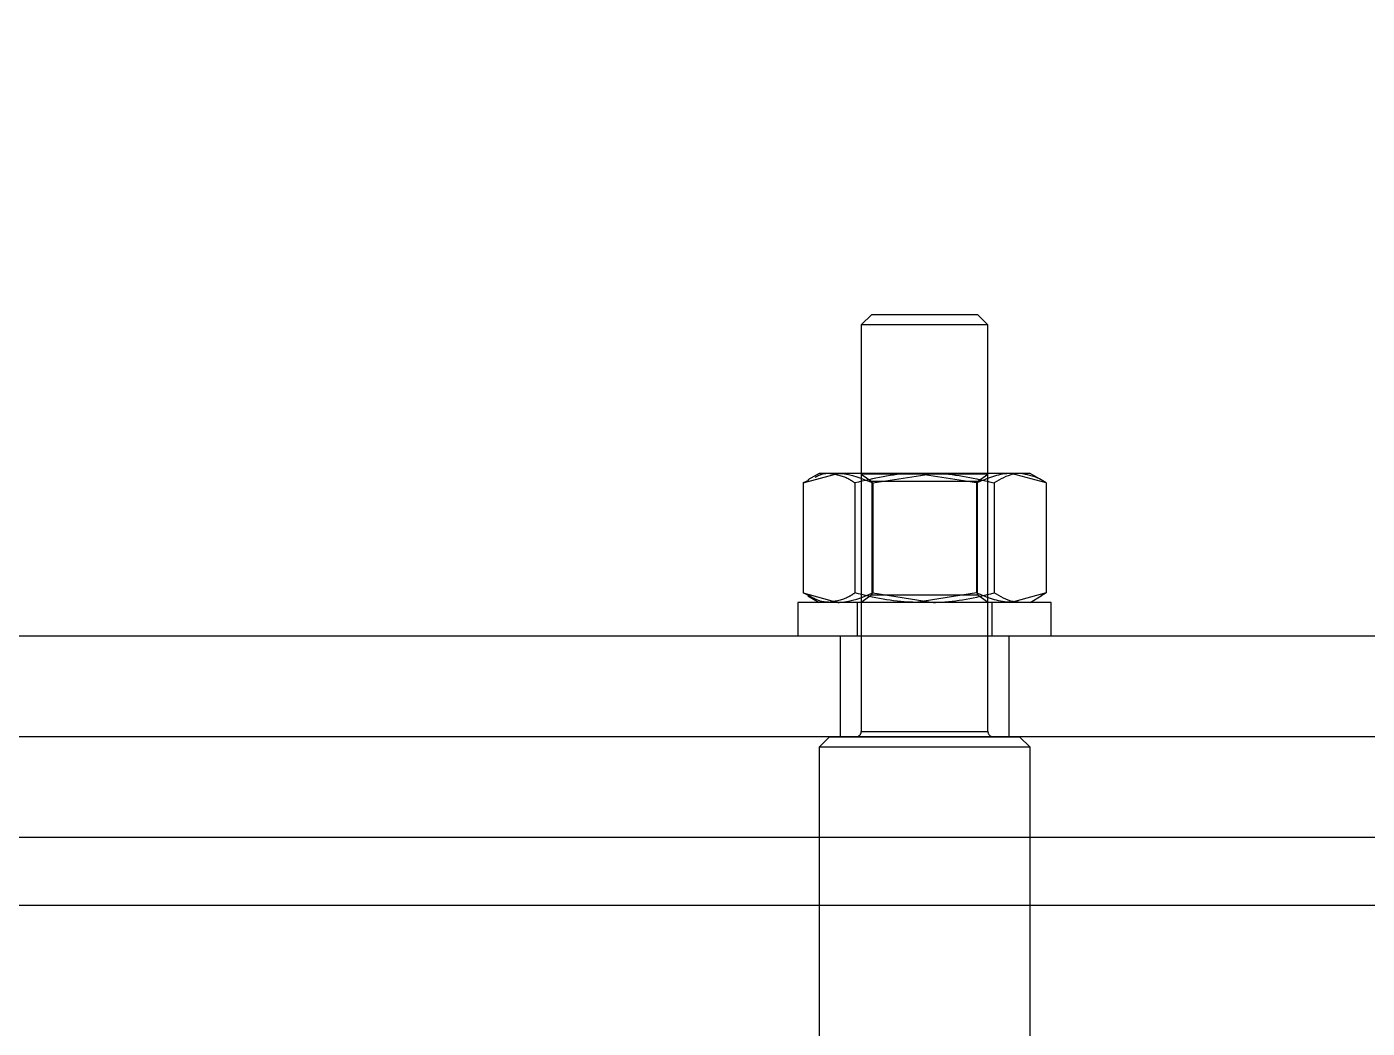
# Model space of a CAD drawing. Header units: metres. Extents: x 0 to 21025, y 0 to 14850.
# Drawn here: x 5336.2 to 5399.7, y 9317.6 to 9365 of the extents above; entities that cross this region are included whole.
import ezdxf

# ---------------------------------------------------------------- set-up
doc = ezdxf.new("R2010")
doc.units = ezdxf.units.M
doc.header["$LTSCALE"] = 25
doc.linetypes.add('HIDDEN2', pattern=[4.7625, 3.175, -1.5875])
for name, color, linetype in [('SL1', 8, 'Continuous'), ('SL4', 4, 'Continuous'), ('ST1', 7, 'HIDDEN2')]:
    doc.layers.add(name, color=color, linetype=linetype)

msp = doc.modelspace()

# ---------------------------------------------------------------- linework, layer by layer
at = {"layer": 'SL1'}
for radius, start, end in [(1508, 142.175773, 159.737021), (1500, 142.253, 159.624168)]:
    msp.add_arc((6701.759, 8813.884), radius, start, end, dxfattribs=at)
at = {"layer": 'SL4'}
for p, q in [((5376.236, 9351.384), (5375.736, 9350.884)), ((5376.236, 9351.384), (5380.567, 9351.384)), ((5380.567, 9351.384), (5381.236, 9351.384)), ((5381.736, 9350.884), (5381.236, 9351.384)), ((5375.736, 9350.884), (5375.736, 9343.849)), ((5380.933, 9350.884), (5375.736, 9350.884)), ((5381.736, 9350.884), (5380.933, 9350.884)), ((5381.736, 9343.849), (5381.736, 9350.884)), ((5372.983, 9343.402), (5374.633, 9343.849)), ((5373.736, 9343.849), (5373.212, 9343.546)), ((5374.633, 9343.849), (5373.736, 9343.849)), ((5379.158, 9343.849), (5374.633, 9343.849)), ((5376.282, 9343.402), (5379.158, 9343.849)), ((5383.262, 9343.849), (5379.158, 9343.849)), ((5383.736, 9343.849), (5383.262, 9343.849)), ((5384.26, 9343.546), (5383.736, 9343.849)), ((5373.232, 9343.516), (5372.983, 9343.402)), ((5372.983, 9343.402), (5372.983, 9338.195)), ((5376.282, 9343.402), (5376.282, 9338.195)), ((5382.035, 9343.402), (5382.035, 9338.195)), ((5384.489, 9343.402), (5384.489, 9338.195)), ((5372.983, 9338.195), (5374.633, 9337.749)), ((5373.232, 9338.081), (5372.983, 9338.195)), ((5373.212, 9338.051), (5373.736, 9337.749)), ((5376.282, 9338.195), (5379.158, 9337.749)), ((5383.736, 9337.749), (5384.26, 9338.051)), ((5384.489, 9338.195), (5384.24, 9338.043)), ((5372.736, 9337.749), (5372.736, 9336.149)), ((5384.167, 9337.749), (5372.736, 9337.749)), ((5384.736, 9337.749), (5384.167, 9337.749)), ((5384.736, 9336.149), (5384.736, 9337.749)), ((5828.739, 9336.149), (4878.736, 9336.149)), ((4878.736, 9326.624), (5668.499, 9326.624))]:
    msp.add_line(p, q, dxfattribs=at)
for points, knots in [([(5374.633, 9343.849), (5374.672, 9343.848), (5375.229, 9343.842), (5375.774, 9343.614), (5376.282, 9343.402)], [0, 0, 0, 0, 0.070201, 1, 1, 1, 1]), ([(5379.158, 9343.849), (5379.226, 9343.848), (5380.198, 9343.842), (5381.15, 9343.614), (5382.035, 9343.402)], [0, 0, 0, 0, 0.070201, 1, 1, 1, 1]), ([(5383.262, 9343.849), (5383.15, 9343.842), (5382.735, 9343.817), (5382.33, 9343.577), (5382.035, 9343.402)], [0, 0, 0, 0, 0.2686336, 1, 1, 1, 1]), ([(5384.489, 9343.402), (5384.386, 9343.469), (5383.986, 9343.731), (5383.571, 9343.799), (5383.262, 9343.849)], [0, 0, 0, 0, 0.257551, 1, 1, 1, 1]), ([(5374.633, 9337.749), (5374.672, 9337.749), (5375.229, 9337.755), (5375.774, 9337.983), (5376.282, 9338.195)], [0, 0, 0, 0, 0.070201, 1, 1, 1, 1]), ([(5379.158, 9337.749), (5379.226, 9337.749), (5380.198, 9337.755), (5381.15, 9337.983), (5382.035, 9338.195)], [0, 0, 0, 0, 0.070201, 1, 1, 1, 1]), ([(5383.262, 9337.749), (5383.15, 9337.755), (5382.735, 9337.78), (5382.33, 9338.02), (5382.035, 9338.195)], [0, 0, 0, 0, 0.2686336, 1, 1, 1, 1])]:
    msp.add_open_spline(points, degree=3, knots=knots, dxfattribs=at)
at = {"layer": 'ST1'}
for p, q in [((5375.736, 9343.849), (5375.736, 9343.823)), ((5375.736, 9343.849), (5375.736, 9331.634)), ((5381.452, 9343.823), (5375.736, 9343.823)), ((5375.736, 9343.823), (5376.236, 9343.473)), ((5381.191, 9343.402), (5378.315, 9343.849)), ((5381.236, 9343.473), (5381.736, 9343.823)), ((5381.736, 9343.823), (5381.452, 9343.823)), ((5381.736, 9343.823), (5381.736, 9343.849)), ((5381.736, 9331.634), (5381.736, 9343.849)), ((5384.489, 9343.402), (5382.84, 9343.849)), ((5375.438, 9343.402), (5375.438, 9338.195)), ((5381.236, 9343.473), (5376.236, 9343.473)), ((5376.236, 9343.473), (5376.236, 9338.099)), ((5381.191, 9343.402), (5381.191, 9338.195)), ((5381.236, 9338.099), (5381.236, 9343.473)), ((5376.236, 9338.099), (5375.736, 9337.749)), ((5376.236, 9338.099), (5380.999, 9338.099)), ((5381.191, 9338.195), (5378.315, 9337.749)), ((5380.999, 9338.099), (5381.236, 9338.099)), ((5381.736, 9337.749), (5381.236, 9338.099)), ((5384.489, 9338.195), (5382.84, 9337.749)), ((5375.536, 9337.749), (5375.536, 9336.149)), ((5381.936, 9336.149), (5381.936, 9337.749)), ((5374.736, 9336.149), (5374.736, 9331.386)), ((5382.736, 9331.386), (5382.736, 9336.149)), ((5375.74, 9331.634), (5381.732, 9331.634)), ((5878.736, 9331.386), (4878.736, 9331.386)), ((5374.236, 9331.384), (5373.736, 9330.884)), ((5374.236, 9331.384), (5382.031, 9331.384)), ((5382.031, 9331.384), (5383.236, 9331.384)), ((5383.736, 9330.884), (5383.236, 9331.384)), ((5382.398, 9330.884), (5373.736, 9330.884)), ((5373.736, 9330.884), (5373.736, 9316.634)), ((5383.736, 9330.884), (5382.398, 9330.884)), ((5383.736, 9316.634), (5383.736, 9330.884)), ((4878.736, 9326.624), (5668.499, 9326.624)), ((5878.736, 9323.386), (4878.736, 9323.386))]:
    msp.add_line(p, q, dxfattribs=at)
for centre, start, end in [((5375.486, 9331.634), 270, 0), ((5381.986, 9331.634), 180, 270)]:
    msp.add_arc(centre, 0.25, start, end, dxfattribs=at)
for points, knots in [([(5374.211, 9343.849), (5374.099, 9343.846), (5373.876, 9343.842), (5373.658, 9343.722), (5373.55, 9343.663)], [0, 0, 0, 0, 0.500849, 1, 1, 1, 1]), ([(5375.438, 9343.402), (5375.335, 9343.469), (5374.935, 9343.731), (5374.519, 9343.799), (5374.211, 9343.849)], [0, 0, 0, 0, 0.2575513, 1, 1, 1, 1]), ([(5378.315, 9343.849), (5378.246, 9343.848), (5377.275, 9343.842), (5376.323, 9343.614), (5375.438, 9343.402)], [0, 0, 0, 0, 0.070201, 1, 1, 1, 1]), ([(5382.84, 9343.849), (5382.801, 9343.848), (5382.244, 9343.842), (5381.698, 9343.614), (5381.191, 9343.402)], [0, 0, 0, 0, 0.070201, 1, 1, 1, 1]), ([(5374.211, 9337.749), (5374.099, 9337.754), (5373.768, 9337.77), (5373.446, 9337.957), (5373.232, 9338.081)], [0, 0, 0, 0, 0.337203, 1, 1, 1, 1]), ([(5375.438, 9338.195), (5375.335, 9338.128), (5374.935, 9337.866), (5374.519, 9337.799), (5374.211, 9337.749)], [0, 0, 0, 0, 0.257551, 1, 1, 1, 1]), ([(5378.315, 9337.749), (5378.246, 9337.749), (5377.275, 9337.755), (5376.323, 9337.983), (5375.438, 9338.195)], [0, 0, 0, 0, 0.070201, 1, 1, 1, 1]), ([(5382.84, 9337.749), (5382.801, 9337.749), (5382.244, 9337.755), (5381.698, 9337.983), (5381.191, 9338.195)], [0, 0, 0, 0, 0.070201, 1, 1, 1, 1])]:
    msp.add_open_spline(points, degree=3, knots=knots, dxfattribs=at)

doc.saveas('drawing.dxf')
